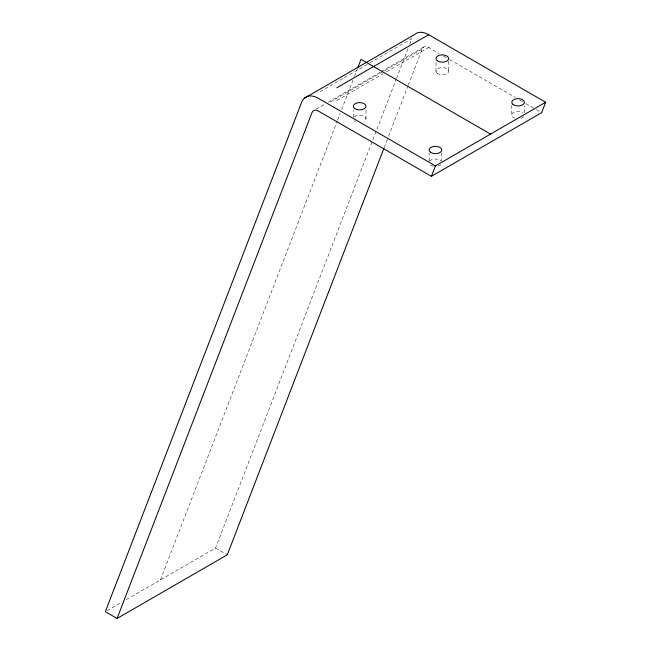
<?xml version="1.0" encoding="UTF-8"?>
<svg xmlns="http://www.w3.org/2000/svg" width="651" height="651" viewBox="0 0 651 651"><rect width="100%" height="100%" fill="white"/><g stroke="black" fill="none" stroke-linecap="round" stroke-linejoin="round"><path stroke-width="0.49" stroke-dasharray="3.25 2.44" d="M524.397 112.664L524.405 106.032M353.347 117.204L353.355 110.304M365.968 110.011L365.976 118.751M429.123 160.952L429.123 153.091M435.999 71.472L436.007 60.665M441.744 152.765L441.752 161.538M448.637 61.292L448.645 71.024M160.455 579.862L337.291 120.948M337.657 120.004L340.213 113.364M341.669 109.571L352.997 80.179M354.461 76.387L357.383 68.803M126.343 599.555L215.562 548.044L396.142 79.422M396.508 78.478L408.201 48.117M409.666 44.325L411.855 38.629L368.116 63.879M384.18 147.671L388.208 137.231M388.566 136.279L407.949 85.981M408.315 85.029L422.214 48.963A9.741 5.623 60 0 1 428.683 47.466L439.197 53.537M423.679 47.067L381.03 71.781M320.007 91.661L367.245 64.392M380.168 72.285L328.324 102.174M330.366 101.995L383.724 71.187M384.603 70.682L422.214 48.963M336.836 100.498L383.203 73.726M386.702 71.708L428.683 47.466M107.098 610.671L121.094 602.59M316.085 109.197L324.825 104.184M443.575 56.059L448.824 59.095M449.703 59.599L515.372 97.512M519.75 100.042L525.007 103.078M525.878 103.582L535.513 109.14M536.391 109.645L541.64 112.68M215.562 548.044L227.297 554.815M511.792 105.364L511.8 114.609M440.882 164.589A6.331 3.654 0 0 1 437.22 166.233M433.493 166.2A6.331 3.654 0 0 1 429.904 164.508M429.57 161.342A6.331 3.654 0 0 1 435.047 159.072A6.331 3.654 0 0 1 440.963 160.935M354.217 117.107A6.331 3.654 0 0 1 363.673 116.147A6.331 3.654 0 0 1 363.901 121.688M355.291 121.623A6.331 3.654 0 0 1 354.136 120.761M523.656 116.749A6.331 3.654 0 0 1 519.88 118.506M515.063 118.205A6.331 3.654 0 0 1 513.24 112.656A6.331 3.654 0 0 1 523.03 112.704M437.317 73.49A6.331 3.654 0 0 0 448.189 72.635A6.331 3.654 0 0 0 441.468 67.623A6.331 3.654 0 0 0 437.317 73.49"/><path stroke-width="0.98" d="M545.652 102.272L435.438 165.907L318.469 98.374A25.332 14.623 60 0 0 301.641 102.264L105.348 611.68L117.074 618.45L312 112.599A9.741 5.623 60 0 1 318.469 111.101L431.426 176.315L541.64 112.68L545.652 102.272L428.683 34.739A25.332 14.623 60 0 0 414.475 34.625L304.261 98.26M357.749 67.85L361.036 59.314L490.545 134.09M383.813 148.615L227.297 554.815L117.074 618.45M431.426 176.315L435.438 165.907M336.836 87.771L428.683 34.739M437.317 60.763A6.331 3.654 0 0 0 448.189 59.908A6.331 3.654 0 0 0 441.468 54.904A6.331 3.654 0 0 0 437.317 60.763M430.433 152.236A6.331 3.654 0 0 0 441.297 151.382A6.331 3.654 0 0 0 434.575 146.377A6.331 3.654 0 0 0 430.433 152.236M354.657 108.489A6.331 3.654 0 0 0 365.52 107.627A6.331 3.654 0 0 0 358.799 102.622A6.331 3.654 0 0 0 354.657 108.489M513.094 104.51A6.331 3.654 0 0 0 523.957 103.655A6.331 3.654 0 0 0 517.244 98.651A6.331 3.654 0 0 0 513.094 104.51"/></g></svg>
